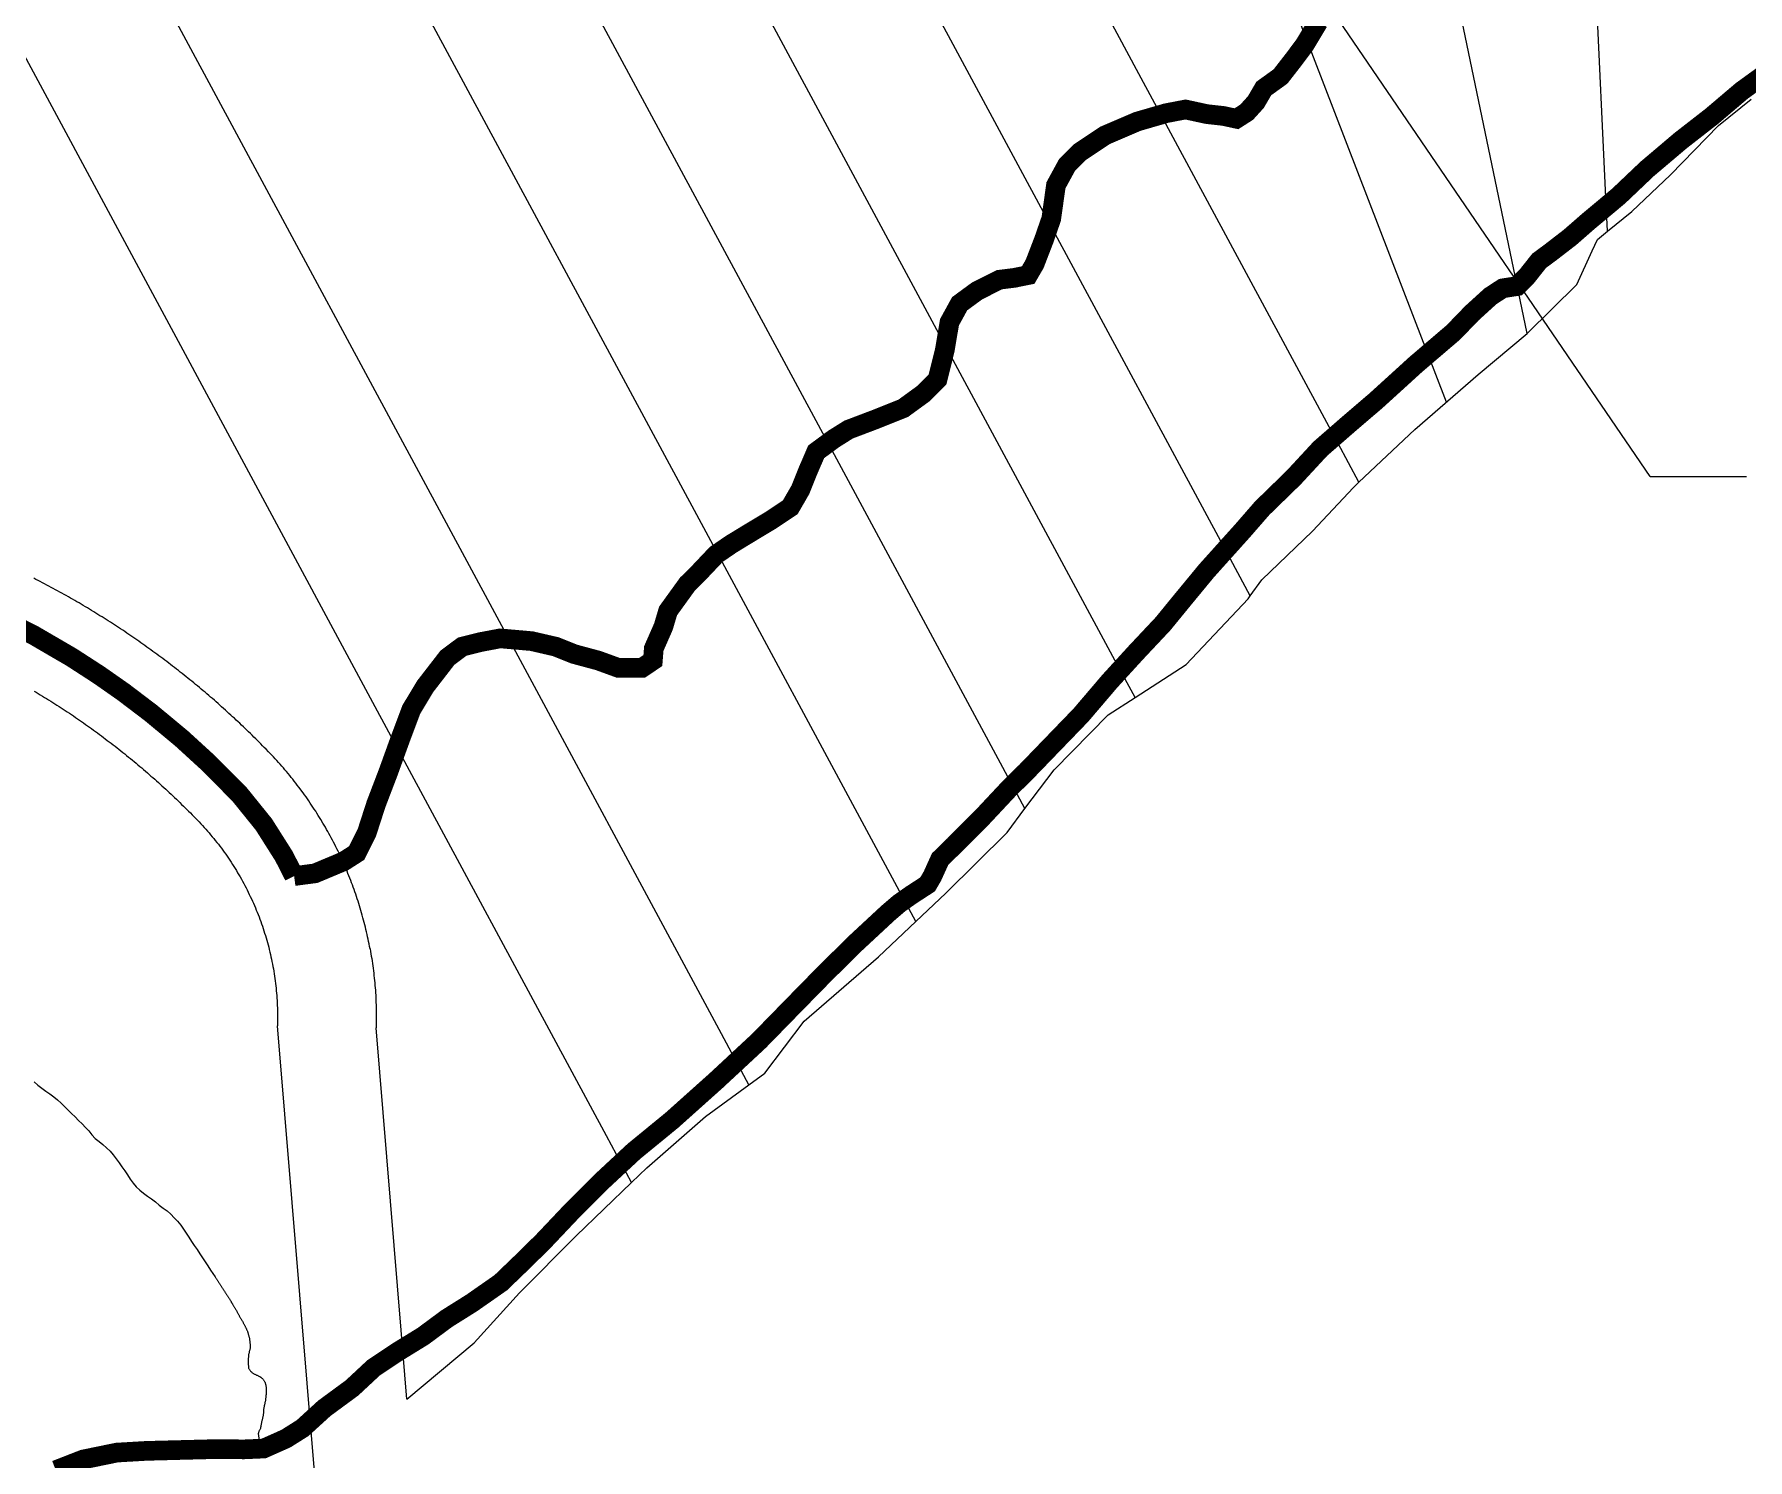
# Model space of a CAD drawing. Header units: millimetres. Extents: x 1745962 to 1749233, y 4525379 to 4529927.
# Drawn here: x 1748609.7 to 1748958.7, y 4527357 to 4527647.4 of the extents above; entities that cross this region are included whole.
import ezdxf

# ---------------------------------------------------------------- set-up
doc = ezdxf.new("R2010")
doc.units = ezdxf.units.MM
doc.header["$LTSCALE"] = 10
doc.header["$MEASUREMENT"] = 0
for name, color, linetype in [('AROLL_LOTS', 8, 'Continuous'), ('WATER', 5, 'Continuous'), ('ZONING_STANDARDS', 140, 'Continuous'), ('ZONING_ZONES', 140, 'Continuous')]:
    doc.layers.add(name, color=color, linetype=linetype)

msp = doc.modelspace()

# ---------------------------------------------------------------- linework, layer by layer
at = {"layer": 'AROLL_LOTS'}
for p, q in [((1748897.32, 4527572.44), (1748823.01, 4527765.3)), ((1748834.7, 4527639.28), (1748779.17, 4527742.32)), ((1748816.69, 4527608.48), (1748752.93, 4527726.8)), ((1748795.93, 4527582.75), (1748726.82, 4527711.03)), ((1748929.73, 4527615.57), (1748925.65, 4527703.71)), ((1748771.71, 4527563.45), (1748700.42, 4527695.78)), ((1748911.33, 4527598.16), (1748892.64, 4527687.73)), ((1748744.63, 4527549.47), (1748673.73, 4527681.07)), ((1748703.49, 4527529.49), (1748633.17, 4527660.04)), ((1748678.7, 4527511.23), (1748605.74, 4527646.67)), ((1748875.25, 4527564), (1748834.7, 4527639.28)), ((1748930.11, 4527607.22), (1748929.73, 4527615.57)), ((1748852.34, 4527542.31), (1748816.69, 4527608.48)), ((1748913.78, 4527586.43), (1748911.33, 4527598.16)), ((1748829.41, 4527520.6), (1748795.93, 4527582.75)), ((1748806.49, 4527498.89), (1748771.71, 4527563.45)), ((1748879.51, 4527556.1), (1748875.25, 4527564)), ((1748783.57, 4527477.19), (1748744.63, 4527549.47)), ((1748857.38, 4527532.96), (1748852.34, 4527542.31)), ((1748749.19, 4527444.65), (1748703.49, 4527529.49)), ((1748833.9, 4527512.28), (1748829.41, 4527520.6)), ((1748726.26, 4527422.94), (1748678.7, 4527511.23)), ((1748811.48, 4527489.63), (1748806.49, 4527498.89)), ((1748789.26, 4527466.62), (1748783.57, 4527477.19)), ((1748666.78, 4527354.59), (1748659.26, 4527445.37)), ((1748684.46, 4527383.36), (1748679.36, 4527444.94)), ((1748755.27, 4527433.37), (1748749.19, 4527444.65)), ((1748731.35, 4527413.49), (1748726.26, 4527422.94)), ((1748685.62, 4527369.35), (1748684.46, 4527383.36))]:
    msp.add_line(p, q, dxfattribs=at)
for points in [[(1748930.11, 4527607.22), (1748935.05, 4527611.25), (1748942.94, 4527618.75), (1748952.75, 4527628.79), (1748959.38, 4527634.1)], [(1748913.78, 4527586.43), (1748923.85, 4527596.4), (1748927.03, 4527603.27), (1748928.08, 4527605.56), (1748930.11, 4527607.22)], [(1748879.51, 4527556.1), (1748890.89, 4527566.85), (1748903.75, 4527578.04), (1748913.78, 4527586.43)], [(1748857.38, 4527532.96), (1748859.69, 4527536.22), (1748870.01, 4527546.11), (1748878.39, 4527555.03), (1748879.51, 4527556.1)], [(1748678.1, 4527461.05), (1748678.01, 4527461.56), (1748677.91, 4527462.05), (1748677.81, 4527462.55), (1748677.71, 4527463.04), (1748677.6, 4527463.52), (1748677.5, 4527464.01), (1748677.38, 4527464.5), (1748677.27, 4527464.99), (1748677.16, 4527465.47), (1748677.04, 4527465.96), (1748676.91, 4527466.44), (1748676.78, 4527466.93), (1748676.65, 4527467.41), (1748676.52, 4527467.89), (1748676.38, 4527468.37), (1748676.25, 4527468.85), (1748676.11, 4527469.34), (1748675.96, 4527469.81), (1748675.81, 4527470.28), (1748675.66, 4527470.76), (1748675.5, 4527471.24), (1748675.35, 4527471.72), (1748675.19, 4527472.19), (1748675.02, 4527472.67), (1748674.86, 4527473.14), (1748674.69, 4527473.61), (1748674.52, 4527474.07), (1748674.34, 4527474.54), (1748674.16, 4527475.01), (1748673.98, 4527475.47), (1748673.8, 4527475.94), (1748673.61, 4527476.4), (1748673.42, 4527476.86), (1748673.23, 4527477.33), (1748673.03, 4527477.79), (1748672.83, 4527478.25), (1748672.63, 4527478.7), (1748672.42, 4527479.16), (1748672.22, 4527479.61), (1748672, 4527480.06), (1748671.8, 4527480.52), (1748671.58, 4527480.97), (1748671.36, 4527481.42), (1748671.14, 4527481.86), (1748670.91, 4527482.31), (1748670.68, 4527482.76), (1748670.45, 4527483.2), (1748670.21, 4527483.65), (1748669.98, 4527484.08), (1748669.74, 4527484.53), (1748669.5, 4527484.96), (1748669.25, 4527485.4), (1748669.01, 4527485.83), (1748668.76, 4527486.27), (1748668.5, 4527486.69), (1748668.08, 4527487.4), (1748667.82, 4527487.83), (1748667.56, 4527488.25), (1748667.29, 4527488.67), (1748667.03, 4527489.1), (1748666.75, 4527489.52), (1748666.48, 4527489.94), (1748666.2, 4527490.35), (1748665.92, 4527490.76), (1748665.64, 4527491.18), (1748665.35, 4527491.59), (1748665.07, 4527492), (1748664.78, 4527492.4), (1748664.48, 4527492.81), (1748664.19, 4527493.21), (1748663.89, 4527493.62), (1748663.59, 4527494.02), (1748663.29, 4527494.42), (1748662.98, 4527494.81), (1748662.67, 4527495.2), (1748662.36, 4527495.59), (1748662.05, 4527495.98), (1748661.74, 4527496.37), (1748661.42, 4527496.76), (1748661.1, 4527497.15), (1748660.77, 4527497.52), (1748660.45, 4527497.9), (1748660.12, 4527498.28), (1748659.79, 4527498.65), (1748659.46, 4527499.03), (1748659.13, 4527499.4), (1748658.78, 4527499.77), (1748658.45, 4527500.14), (1748658.11, 4527500.5), (1748657.76, 4527500.86), (1748657.41, 4527501.22), (1748656.92, 4527501.73), (1748656.57, 4527502.09), (1748656.22, 4527502.44), (1748655.87, 4527502.8), (1748655.52, 4527503.15), (1748655.17, 4527503.51), (1748654.81, 4527503.86), (1748654.46, 4527504.21), (1748654.09, 4527504.57), (1748653.74, 4527504.91), (1748653.38, 4527505.26), (1748653.03, 4527505.61), (1748652.66, 4527505.96), (1748652.3, 4527506.3), (1748651.93, 4527506.65), (1748651.57, 4527507), (1748651.21, 4527507.33), (1748650.85, 4527507.67), (1748650.47, 4527508.02), (1748650.11, 4527508.35), (1748649.74, 4527508.69), (1748649.37, 4527509.03), (1748649.01, 4527509.36), (1748648.63, 4527509.7), (1748648.26, 4527510.03), (1748647.88, 4527510.37), (1748647.52, 4527510.7), (1748647.14, 4527511.03), (1748646.77, 4527511.37), (1748646.39, 4527511.69), (1748646.01, 4527512.02), (1748645.63, 4527512.35), (1748645.25, 4527512.68), (1748644.88, 4527513), (1748644.5, 4527513.32), (1748644.12, 4527513.64), (1748643.72, 4527513.97), (1748643.34, 4527514.29), (1748642.96, 4527514.61), (1748642.58, 4527514.93), (1748642.2, 4527515.25), (1748641.8, 4527515.56), (1748641.42, 4527515.88), (1748641.02, 4527516.19), (1748640.64, 4527516.5), (1748640.24, 4527516.82), (1748639.86, 4527517.12), (1748639.46, 4527517.44), (1748639.07, 4527517.75), (1748638.68, 4527518.06), (1748638.28, 4527518.36), (1748637.89, 4527518.67), (1748637.49, 4527518.97), (1748637.09, 4527519.27), (1748636.69, 4527519.57), (1748636.29, 4527519.88), (1748635.89, 4527520.18), (1748635.5, 4527520.48), (1748635.09, 4527520.77), (1748634.69, 4527521.08), (1748634.28, 4527521.37), (1748633.88, 4527521.66), (1748633.47, 4527521.96), (1748633.07, 4527522.25), (1748632.67, 4527522.54), (1748632.26, 4527522.83), (1748631.85, 4527523.12), (1748631.44, 4527523.41), (1748631.03, 4527523.7), (1748630.62, 4527523.98), (1748630.21, 4527524.27), (1748629.8, 4527524.55), (1748629.38, 4527524.83), (1748628.98, 4527525.11), (1748628.56, 4527525.39), (1748628.14, 4527525.67), (1748627.73, 4527525.95), (1748627.31, 4527526.22), (1748626.89, 4527526.5), (1748626.48, 4527526.78), (1748626.06, 4527527.04), (1748625.64, 4527527.32), (1748625.21, 4527527.59), (1748624.79, 4527527.85), (1748624.37, 4527528.13), (1748623.95, 4527528.4), (1748623.52, 4527528.66), (1748623.1, 4527528.92), (1748622.68, 4527529.19), (1748622.25, 4527529.45), (1748621.83, 4527529.72), (1748621.4, 4527529.98), (1748620.97, 4527530.23), (1748620.54, 4527530.49), (1748620.12, 4527530.74), (1748619.68, 4527531), (1748619.25, 4527531.26), (1748618.83, 4527531.51), (1748618.39, 4527531.76), (1748617.96, 4527532.01), (1748617.52, 4527532.26), (1748617.09, 4527532.51), (1748616.66, 4527532.76), (1748616.22, 4527533), (1748615.79, 4527533.25), (1748615.35, 4527533.49), (1748614.91, 4527533.73), (1748614.47, 4527533.97), (1748614.03, 4527534.21), (1748613.59, 4527534.45), (1748613.16, 4527534.69), (1748612.71, 4527534.92), (1748612.27, 4527535.16), (1748611.83, 4527535.4), (1748611.38, 4527535.63), (1748610.94, 4527535.86), (1748610.5, 4527536.08), (1748610.06, 4527536.31), (1748609.61, 4527536.55)], [(1748833.9, 4527512.28), (1748844.32, 4527519.01), (1748856.95, 4527532.36), (1748857.38, 4527532.96)], [(1748609.67, 4527513.58), (1748610.09, 4527513.32), (1748610.53, 4527513.07), (1748610.95, 4527512.81), (1748611.38, 4527512.54), (1748611.8, 4527512.29), (1748612.23, 4527512.03), (1748612.65, 4527511.76), (1748613.07, 4527511.49), (1748613.5, 4527511.22), (1748613.92, 4527510.96), (1748614.34, 4527510.69), (1748614.76, 4527510.42), (1748615.19, 4527510.15), (1748615.6, 4527509.87), (1748616.02, 4527509.59), (1748616.44, 4527509.32), (1748616.86, 4527509.04), (1748617.27, 4527508.77), (1748617.68, 4527508.49), (1748618.09, 4527508.21), (1748618.51, 4527507.92), (1748618.92, 4527507.64), (1748619.33, 4527507.35), (1748619.74, 4527507.07), (1748620.15, 4527506.78), (1748620.55, 4527506.49), (1748620.97, 4527506.2), (1748621.37, 4527505.91), (1748621.78, 4527505.62), (1748622.18, 4527505.32), (1748622.58, 4527505.03), (1748622.98, 4527504.73), (1748623.39, 4527504.44), (1748623.79, 4527504.13), (1748624.19, 4527503.83), (1748624.59, 4527503.53), (1748624.99, 4527503.23), (1748625.39, 4527502.93), (1748625.78, 4527502.63), (1748626.18, 4527502.31), (1748626.57, 4527502.01), (1748626.96, 4527501.7), (1748627.36, 4527501.39), (1748627.75, 4527501.08), (1748628.14, 4527500.76), (1748628.52, 4527500.46), (1748628.92, 4527500.13), (1748629.3, 4527499.83), (1748629.69, 4527499.51), (1748630.08, 4527499.19), (1748630.46, 4527498.87), (1748630.84, 4527498.54), (1748631.22, 4527498.22), (1748631.6, 4527497.9), (1748631.99, 4527497.58), (1748632.37, 4527497.25), (1748632.75, 4527496.92), (1748633.13, 4527496.6), (1748633.49, 4527496.26), (1748633.87, 4527495.94), (1748634.24, 4527495.61), (1748634.62, 4527495.27), (1748634.99, 4527494.94), (1748635.37, 4527494.6), (1748635.73, 4527494.27), (1748636.1, 4527493.94), (1748636.48, 4527493.59), (1748636.84, 4527493.25), (1748637.21, 4527492.91), (1748637.57, 4527492.57), (1748637.94, 4527492.22), (1748638.3, 4527491.88), (1748638.66, 4527491.54), (1748639.02, 4527491.19), (1748639.38, 4527490.84), (1748639.73, 4527490.49), (1748640.1, 4527490.14), (1748640.45, 4527489.8), (1748640.81, 4527489.44), (1748641.16, 4527489.09), (1748641.51, 4527488.74), (1748641.86, 4527488.38), (1748642.21, 4527488.03), (1748642.56, 4527487.67), (1748642.95, 4527487.26)], [(1748811.48, 4527489.63), (1748817.4, 4527497.52), (1748828.45, 4527508.75), (1748833.9, 4527512.28)], [(1748789.26, 4527466.62), (1748795.38, 4527472.43), (1748807.85, 4527484.78), (1748811.48, 4527489.63)], [(1748642.95, 4527487.26), (1748643.3, 4527486.9), (1748643.65, 4527486.54), (1748643.99, 4527486.18), (1748644.32, 4527485.8), (1748644.66, 4527485.44), (1748644.99, 4527485.06), (1748645.31, 4527484.68), (1748645.64, 4527484.29), (1748645.96, 4527483.91), (1748646.27, 4527483.53), (1748646.59, 4527483.14), (1748646.9, 4527482.75), (1748647.21, 4527482.35), (1748647.51, 4527481.95), (1748647.82, 4527481.55), (1748648.11, 4527481.15), (1748648.41, 4527480.75), (1748648.7, 4527480.34), (1748648.98, 4527479.94), (1748649.26, 4527479.52), (1748649.54, 4527479.1), (1748649.82, 4527478.69), (1748650.09, 4527478.27), (1748650.36, 4527477.84), (1748650.62, 4527477.43), (1748650.88, 4527477), (1748651.14, 4527476.57), (1748651.39, 4527476.14), (1748651.64, 4527475.71), (1748651.89, 4527475.27), (1748652.14, 4527474.83), (1748652.37, 4527474.39), (1748652.61, 4527473.95), (1748652.84, 4527473.5), (1748653.07, 4527473.07), (1748653.29, 4527472.62), (1748653.51, 4527472.16), (1748653.72, 4527471.71), (1748653.94, 4527471.26), (1748654.14, 4527470.8), (1748654.35, 4527470.35), (1748654.55, 4527469.89), (1748654.74, 4527469.43), (1748654.93, 4527468.97), (1748655.13, 4527468.51), (1748655.31, 4527468.05), (1748655.49, 4527467.57), (1748655.67, 4527467.11), (1748655.83, 4527466.64), (1748656, 4527466.16), (1748656.17, 4527465.69), (1748656.32, 4527465.22), (1748656.48, 4527464.75), (1748656.64, 4527464.27), (1748656.78, 4527463.79), (1748656.93, 4527463.31), (1748657.06, 4527462.83), (1748657.19, 4527462.35), (1748657.33, 4527461.87), (1748657.46, 4527461.39), (1748657.58, 4527460.9), (1748657.69, 4527460.41), (1748657.81, 4527459.93), (1748657.92, 4527459.44), (1748658.02, 4527458.95), (1748658.12, 4527458.46), (1748658.22, 4527457.97), (1748658.32, 4527457.48), (1748658.41, 4527456.99), (1748658.48, 4527456.49), (1748658.57, 4527456), (1748658.65, 4527455.51), (1748658.71, 4527455.01), (1748658.78, 4527454.52), (1748658.85, 4527454.02), (1748658.9, 4527453.53), (1748658.96, 4527453.03), (1748659.01, 4527452.53), (1748659.06, 4527452.03), (1748659.1, 4527451.53), (1748659.14, 4527451.03), (1748659.17, 4527450.53), (1748659.2, 4527450.03), (1748659.22, 4527449.53), (1748659.24, 4527449.03), (1748659.26, 4527448.54), (1748659.27, 4527448.04), (1748659.27, 4527447.54), (1748659.28, 4527447.04), (1748659.28, 4527446.54), (1748659.27, 4527446.04), (1748659.26, 4527445.37)], [(1748755.27, 4527433.37), (1748758.48, 4527435.72), (1748766.51, 4527446.31), (1748781.68, 4527459.4), (1748789.26, 4527466.62)], [(1748678.1, 4527461.05), (1748678.19, 4527460.55), (1748678.27, 4527460.07), (1748678.35, 4527459.57), (1748678.44, 4527459.07), (1748678.51, 4527458.59), (1748678.58, 4527458.09), (1748678.65, 4527457.59), (1748678.72, 4527457.1), (1748678.78, 4527456.6), (1748678.85, 4527456.11), (1748678.9, 4527455.61), (1748678.96, 4527455.11), (1748679, 4527454.62), (1748679.06, 4527454.12), (1748679.1, 4527453.62), (1748679.13, 4527453.12), (1748679.18, 4527452.62), (1748679.21, 4527452.12), (1748679.25, 4527451.63), (1748679.27, 4527451.13), (1748679.29, 4527450.63), (1748679.31, 4527450.13), (1748679.34, 4527449.63), (1748679.35, 4527449.13), (1748679.36, 4527448.63), (1748679.37, 4527448.12), (1748679.38, 4527447.63), (1748679.38, 4527447.13), (1748679.38, 4527446.62), (1748679.38, 4527446.13), (1748679.37, 4527445.63), (1748679.36, 4527444.94)], [(1748731.35, 4527413.49), (1748734.45, 4527416.48), (1748746.42, 4527426.89), (1748755.27, 4527433.37)], [(1748685.62, 4527369.35), (1748699.31, 4527380.79), (1748708.51, 4527391.02), (1748720.1, 4527402.61), (1748731.35, 4527413.49)]]:
    msp.add_lwpolyline(points, dxfattribs=at)
at = {"layer": 'WATER'}
for points in [[(1748900.5, 4527588.44), (1748901.18, 4527589.17), (1748901.87, 4527589.89), (1748902.57, 4527590.6), (1748903.3, 4527591.29), (1748904.04, 4527591.97), (1748904.77, 4527592.65), (1748905.53, 4527593.31), (1748906.28, 4527593.97), (1748907.06, 4527594.57), (1748907.89, 4527595.14), (1748908.77, 4527595.6), (1748909.76, 4527595.75), (1748910.75, 4527595.89), (1748911.73, 4527596.06), (1748912.65, 4527596.43), (1748913.3, 4527597.18), (1748913.72, 4527598.08), (1748914.22, 4527598.95), (1748914.87, 4527599.72), (1748915.53, 4527600.46), (1748916.2, 4527601.21), (1748916.89, 4527601.93), (1748917.69, 4527602.53), (1748918.58, 4527602.97), (1748919.5, 4527603.39), (1748920.37, 4527603.87), (1748921.09, 4527604.56), (1748921.78, 4527605.29), (1748922.49, 4527605.99), (1748923.22, 4527606.66), (1748923.99, 4527607.3), (1748924.76, 4527607.94), (1748925.51, 4527608.61), (1748926.26, 4527609.28), (1748926.99, 4527609.95), (1748927.73, 4527610.64), (1748928.47, 4527611.31), (1748929.22, 4527611.95), (1748930, 4527612.59), (1748930.78, 4527613.2), (1748931.59, 4527613.8), (1748932.39, 4527614.4), (1748933.15, 4527615.05), (1748933.89, 4527615.73), (1748934.6, 4527616.44), (1748935.31, 4527617.13), (1748936.05, 4527617.81), (1748936.76, 4527618.5), (1748937.48, 4527619.2), (1748938.19, 4527619.91), (1748938.89, 4527620.62), (1748939.61, 4527621.32), (1748940.36, 4527621.98), (1748941.12, 4527622.62), (1748941.91, 4527623.24), (1748942.7, 4527623.86), (1748943.48, 4527624.48), (1748944.26, 4527625.1), (1748945.05, 4527625.72), (1748945.84, 4527626.34), (1748946.61, 4527626.97), (1748947.39, 4527627.6), (1748948.16, 4527628.23), (1748948.96, 4527628.84), (1748949.74, 4527629.46), (1748950.54, 4527630.06), (1748951.36, 4527630.63), (1748952.15, 4527631.25), (1748952.91, 4527631.89), (1748953.67, 4527632.55), (1748954.43, 4527633.2), (1748955.19, 4527633.86), (1748955.93, 4527634.5), (1748956.69, 4527635.16), (1748957.46, 4527635.81), (1748958.24, 4527636.44), (1748959.03, 4527637.04)], [(1748808.94, 4527494.37), (1748809.66, 4527495.06), (1748810.37, 4527495.76), (1748811.07, 4527496.47), (1748811.78, 4527497.19), (1748812.47, 4527497.91), (1748813.15, 4527498.64), (1748813.82, 4527499.39), (1748814.49, 4527500.12), (1748815.18, 4527500.85), (1748815.9, 4527501.54), (1748816.61, 4527502.24), (1748817.33, 4527502.95), (1748818.05, 4527503.64), (1748818.78, 4527504.32), (1748819.5, 4527505.02), (1748820.22, 4527505.7), (1748820.94, 4527506.4), (1748821.59, 4527507.17), (1748822.23, 4527507.93), (1748822.88, 4527508.68), (1748823.53, 4527509.44), (1748824.2, 4527510.19), (1748824.9, 4527510.91), (1748825.58, 4527511.64), (1748826.24, 4527512.39), (1748826.88, 4527513.16), (1748827.48, 4527513.96), (1748828.07, 4527514.76), (1748828.72, 4527515.53), (1748829.37, 4527516.29), (1748830.06, 4527517.02), (1748830.75, 4527517.73), (1748831.46, 4527518.45), (1748832.14, 4527519.18), (1748832.8, 4527519.93), (1748833.46, 4527520.68), (1748834.11, 4527521.43), (1748834.82, 4527522.13), (1748835.52, 4527522.86), (1748836.19, 4527523.6), (1748836.87, 4527524.34), (1748837.54, 4527525.07), (1748838.22, 4527525.8), (1748838.91, 4527526.53), (1748839.59, 4527527.26), (1748840.23, 4527528.03), (1748840.86, 4527528.8), (1748841.49, 4527529.58), (1748842.12, 4527530.36), (1748842.75, 4527531.14), (1748843.39, 4527531.91), (1748844.01, 4527532.68), (1748844.65, 4527533.46), (1748845.3, 4527534.22), (1748845.96, 4527534.97), (1748846.6, 4527535.73), (1748847.23, 4527536.51), (1748847.85, 4527537.3), (1748848.48, 4527538.08), (1748849.12, 4527538.85), (1748849.77, 4527539.6), (1748850.45, 4527540.34), (1748851.15, 4527541.05), (1748851.84, 4527541.77), (1748852.53, 4527542.5), (1748853.21, 4527543.23), (1748853.86, 4527543.99), (1748854.52, 4527544.74), (1748855.19, 4527545.5), (1748855.83, 4527546.26), (1748856.48, 4527547.02), (1748857.14, 4527547.76), (1748857.8, 4527548.52), (1748858.44, 4527549.29), (1748859.1, 4527550.04), (1748859.77, 4527550.79), (1748860.47, 4527551.49), (1748861.17, 4527552.22), (1748861.85, 4527552.93), (1748862.54, 4527553.65), (1748863.27, 4527554.35), (1748864, 4527555.03), (1748864.74, 4527555.7), (1748865.48, 4527556.37), (1748866.21, 4527557.06), (1748866.92, 4527557.76), (1748867.63, 4527558.47), (1748868.32, 4527559.2), (1748868.99, 4527559.93), (1748869.66, 4527560.68), (1748870.3, 4527561.44), (1748870.95, 4527562.2), (1748871.64, 4527562.93), (1748872.35, 4527563.63), (1748873.08, 4527564.32), (1748873.82, 4527564.99), (1748874.57, 4527565.64), (1748875.34, 4527566.29), (1748876.12, 4527566.92), (1748876.91, 4527567.54), (1748877.67, 4527568.18), (1748878.43, 4527568.83), (1748879.2, 4527569.46), (1748879.99, 4527570.08), (1748880.76, 4527570.72), (1748881.52, 4527571.36), (1748882.26, 4527572.03), (1748882.99, 4527572.73), (1748883.71, 4527573.41), (1748884.45, 4527574.08), (1748885.21, 4527574.74), (1748885.97, 4527575.39), (1748886.71, 4527576.06), (1748887.45, 4527576.73), (1748888.19, 4527577.4), (1748888.93, 4527578.09), (1748889.66, 4527578.76), (1748890.4, 4527579.43), (1748891.12, 4527580.13), (1748891.83, 4527580.83), (1748892.57, 4527581.51), (1748893.31, 4527582.18), (1748894.06, 4527582.84), (1748894.82, 4527583.49), (1748895.58, 4527584.14), (1748896.36, 4527584.76), (1748897.16, 4527585.37), (1748897.95, 4527585.99), (1748898.72, 4527586.62), (1748899.45, 4527587.31), (1748900.5, 4527588.44)], [(1748729.56, 4527418.18), (1748730.26, 4527418.61), (1748731.06, 4527419.22), (1748731.85, 4527419.82), (1748732.63, 4527420.44), (1748733.39, 4527421.09), (1748734.16, 4527421.73), (1748734.93, 4527422.38), (1748735.71, 4527423), (1748736.49, 4527423.62), (1748737.26, 4527424.26), (1748738.04, 4527424.89), (1748738.81, 4527425.52), (1748739.59, 4527426.16), (1748740.37, 4527426.79), (1748741.12, 4527427.43), (1748741.88, 4527428.1), (1748742.6, 4527428.78), (1748743.33, 4527429.46), (1748744.08, 4527430.14), (1748744.83, 4527430.79), (1748745.59, 4527431.45), (1748746.3, 4527432.14), (1748747.04, 4527432.82), (1748747.78, 4527433.49), (1748748.53, 4527434.16), (1748749.29, 4527434.8), (1748750.05, 4527435.45), (1748750.79, 4527436.11), (1748751.55, 4527436.78), (1748752.29, 4527437.44), (1748753.05, 4527438.11), (1748753.79, 4527438.76), (1748754.52, 4527439.45), (1748755.23, 4527440.15), (1748755.92, 4527440.88), (1748756.62, 4527441.59), (1748757.31, 4527442.32), (1748757.99, 4527443.05), (1748758.68, 4527443.77), (1748759.36, 4527444.51), (1748760.05, 4527445.23), (1748760.76, 4527445.94), (1748761.47, 4527446.63), (1748762.18, 4527447.35), (1748762.87, 4527448.06), (1748763.58, 4527448.77), (1748764.29, 4527449.47), (1748765, 4527450.18), (1748765.7, 4527450.89), (1748766.41, 4527451.6), (1748767.12, 4527452.3), (1748767.83, 4527453.01), (1748768.52, 4527453.73), (1748769.21, 4527454.46), (1748769.89, 4527455.19), (1748770.59, 4527455.9), (1748771.3, 4527456.6), (1748772.01, 4527457.32), (1748772.72, 4527458.02), (1748773.42, 4527458.73), (1748774.12, 4527459.44), (1748774.83, 4527460.15), (1748775.55, 4527460.84), (1748776.27, 4527461.54), (1748777, 4527462.23), (1748777.74, 4527462.9), (1748778.48, 4527463.57), (1748779.21, 4527464.25), (1748779.94, 4527464.94), (1748780.67, 4527465.62), (1748781.38, 4527466.31), (1748782.11, 4527467.01), (1748782.85, 4527467.68), (1748783.59, 4527468.35), (1748784.35, 4527469), (1748785.1, 4527469.65), (1748785.87, 4527470.3), (1748786.65, 4527470.92), (1748787.45, 4527471.52), (1748788.31, 4527472.02), (1748789.19, 4527472.5), (1748790.07, 4527472.98), (1748790.88, 4527473.56), (1748791.66, 4527474.2), (1748792.37, 4527474.9), (1748792.62, 4527475.85), (1748792.7, 4527476.85), (1748792.99, 4527477.79), (1748793.52, 4527478.64), (1748794.21, 4527479.35), (1748794.93, 4527480.04), (1748795.64, 4527480.74), (1748796.36, 4527481.45), (1748797.08, 4527482.15), (1748797.8, 4527482.85), (1748798.5, 4527483.55), (1748799.21, 4527484.25), (1748799.94, 4527484.95), (1748800.64, 4527485.65), (1748801.33, 4527486.38), (1748802.03, 4527487.08), (1748802.73, 4527487.81), (1748803.42, 4527488.52), (1748804.12, 4527489.24), (1748804.81, 4527489.96), (1748805.5, 4527490.7), (1748806.16, 4527491.43), (1748806.81, 4527492.19), (1748807.48, 4527492.94), (1748808.19, 4527493.64), (1748808.94, 4527494.37)], [(1748609.69, 4527433.95), (1748610.46, 4527433.32), (1748611.25, 4527432.7), (1748612.05, 4527432.1), (1748612.86, 4527431.51), (1748613.67, 4527430.92), (1748614.46, 4527430.32), (1748615.19, 4527429.62), (1748615.9, 4527428.92), (1748616.61, 4527428.22), (1748617.32, 4527427.52), (1748618.03, 4527426.81), (1748618.74, 4527426.1), (1748619.45, 4527425.4), (1748620.15, 4527424.69), (1748620.86, 4527423.99), (1748621.44, 4527423.17), (1748622.14, 4527422.45), (1748622.92, 4527421.83), (1748623.7, 4527421.21), (1748624.43, 4527420.53), (1748625.16, 4527419.85), (1748625.8, 4527419.07), (1748626.41, 4527418.29), (1748627.01, 4527417.49), (1748627.58, 4527416.67), (1748628.14, 4527415.83), (1748628.7, 4527415.01), (1748629.26, 4527414.18), (1748629.84, 4527413.36), (1748630.49, 4527412.61), (1748631.22, 4527411.93), (1748631.98, 4527411.27), (1748632.77, 4527410.66), (1748633.6, 4527410.11), (1748634.41, 4527409.51), (1748635.17, 4527408.86), (1748635.97, 4527408.26), (1748636.77, 4527407.67), (1748637.53, 4527407.01), (1748638.23, 4527406.3), (1748638.9, 4527405.56), (1748639.55, 4527404.8), (1748640.12, 4527403.99), (1748640.67, 4527403.15), (1748641.21, 4527402.31), (1748641.75, 4527401.46), (1748642.3, 4527400.63), (1748642.86, 4527399.8), (1748643.41, 4527398.97), (1748643.95, 4527398.13), (1748644.5, 4527397.29), (1748645.06, 4527396.46), (1748645.63, 4527395.64), (1748646.54, 4527394.24)], [(1748703.17, 4527391.83), (1748703.97, 4527392.43), (1748704.74, 4527393.07), (1748705.47, 4527393.76), (1748706.19, 4527394.45), (1748706.92, 4527395.13), (1748707.64, 4527395.82), (1748708.37, 4527396.5), (1748709.06, 4527397.23), (1748709.73, 4527397.96), (1748710.43, 4527398.68), (1748711.15, 4527399.38), (1748711.9, 4527400.05), (1748712.62, 4527400.73), (1748713.33, 4527401.43), (1748714.05, 4527402.13), (1748714.78, 4527402.82), (1748715.51, 4527403.5), (1748716.22, 4527404.2), (1748716.91, 4527404.93), (1748717.58, 4527405.66), (1748718.2, 4527406.45), (1748718.84, 4527407.22), (1748719.51, 4527407.96), (1748720.21, 4527408.68), (1748720.95, 4527409.35), (1748721.67, 4527410.05), (1748722.37, 4527410.75), (1748723.08, 4527411.46), (1748723.77, 4527412.18), (1748724.47, 4527412.89), (1748725.17, 4527413.61), (1748725.86, 4527414.34), (1748726.56, 4527415.05), (1748727.25, 4527415.77), (1748727.94, 4527416.5), (1748728.63, 4527417.21), (1748729.56, 4527418.18)], [(1748618.74, 4527356.73), (1748619.69, 4527357.05), (1748620.65, 4527357.34), (1748621.61, 4527357.6), (1748622.58, 4527357.89), (1748623.54, 4527358.13), (1748624.53, 4527358.24), (1748625.53, 4527358.32), (1748626.52, 4527358.45), (1748627.51, 4527358.56), (1748628.51, 4527358.64), (1748629.5, 4527358.8), (1748630.49, 4527358.82), (1748631.49, 4527358.81), (1748632.49, 4527358.8), (1748633.49, 4527358.78), (1748634.49, 4527358.79), (1748635.5, 4527358.83), (1748636.49, 4527358.89), (1748637.49, 4527358.91), (1748638.49, 4527358.95), (1748639.49, 4527358.97), (1748640.49, 4527358.96), (1748641.49, 4527358.98), (1748642.49, 4527358.99), (1748643.49, 4527358.98), (1748644.49, 4527359.01), (1748645.49, 4527359.07), (1748646.48, 4527359.16), (1748647.48, 4527359.27), (1748648.48, 4527359.31), (1748649.47, 4527359.21), (1748650.47, 4527359.16), (1748651.47, 4527359.13), (1748652.47, 4527359.11), (1748653.46, 4527358.99), (1748654.46, 4527358.99), (1748655.46, 4527359.06), (1748655.76, 4527359.12), (1748656.43, 4527359.28), (1748657.37, 4527359.6), (1748658.31, 4527359.96), (1748659.21, 4527360.4), (1748660.11, 4527360.83), (1748660.99, 4527361.31), (1748661.87, 4527361.8), (1748662.73, 4527362.31), (1748663.57, 4527362.83), (1748664.37, 4527363.44), (1748665.09, 4527364.13), (1748665.8, 4527364.84), (1748666.52, 4527365.53), (1748667.25, 4527366.2), (1748668.02, 4527366.85), (1748668.8, 4527367.48), (1748669.6, 4527368.08), (1748670.41, 4527368.65), (1748671.25, 4527369.21), (1748672.07, 4527369.77), (1748672.88, 4527370.36), (1748673.68, 4527370.97), (1748674.44, 4527371.63), (1748675.19, 4527372.28), (1748675.91, 4527372.97), (1748676.61, 4527373.68), (1748677.32, 4527374.38), (1748678.07, 4527375.06), (1748678.82, 4527375.71), (1748679.6, 4527376.35), (1748680.39, 4527376.96), (1748681.2, 4527377.54), (1748682.06, 4527378.04), (1748682.94, 4527378.54), (1748683.8, 4527379.03), (1748684.68, 4527379.52), (1748685.54, 4527380.02), (1748686.41, 4527380.51), (1748687.27, 4527381.02), (1748688.11, 4527381.57), (1748688.91, 4527382.17), (1748689.72, 4527382.75), (1748690.55, 4527383.31), (1748691.36, 4527383.89), (1748692.17, 4527384.49), (1748692.95, 4527385.11), (1748693.73, 4527385.74), (1748694.56, 4527386.29), (1748695.4, 4527386.82), (1748696.25, 4527387.35), (1748697.1, 4527387.89), (1748697.96, 4527388.4), (1748698.81, 4527388.93), (1748699.66, 4527389.46), (1748700.5, 4527389.99), (1748701.34, 4527390.53), (1748702.16, 4527391.11), (1748703.17, 4527391.83)], [(1748646.54, 4527394.24), (1748646.6, 4527394.13), (1748646.67, 4527394.04), (1748646.74, 4527393.93), (1748646.81, 4527393.83), (1748646.88, 4527393.72), (1748646.95, 4527393.62), (1748647.02, 4527393.51), (1748647.08, 4527393.41), (1748647.16, 4527393.3), (1748647.23, 4527393.19), (1748647.29, 4527393.09), (1748647.36, 4527392.99), (1748647.42, 4527392.88), (1748647.5, 4527392.78), (1748647.57, 4527392.67), (1748647.63, 4527392.57), (1748647.7, 4527392.46), (1748647.76, 4527392.36), (1748647.84, 4527392.25), (1748647.9, 4527392.15), (1748647.97, 4527392.04), (1748648.03, 4527391.93), (1748648.1, 4527391.82), (1748648.16, 4527391.72), (1748648.23, 4527391.61), (1748648.3, 4527391.51), (1748648.37, 4527391.41), (1748648.43, 4527391.3), (1748648.5, 4527391.2), (1748648.57, 4527391.09), (1748648.64, 4527390.99), (1748648.71, 4527390.89), (1748648.78, 4527390.78), (1748648.85, 4527390.68), (1748648.92, 4527390.58), (1748648.99, 4527390.47), (1748649.06, 4527390.36), (1748649.12, 4527390.26), (1748649.19, 4527390.15), (1748649.26, 4527390.05), (1748649.33, 4527389.95), (1748649.39, 4527389.84), (1748649.46, 4527389.74), (1748649.52, 4527389.62), (1748649.59, 4527389.52), (1748649.66, 4527389.41), (1748649.73, 4527389.31), (1748649.79, 4527389.21), (1748649.85, 4527389.09), (1748649.92, 4527388.99), (1748649.98, 4527388.88), (1748650.06, 4527388.78), (1748650.11, 4527388.66), (1748650.18, 4527388.56), (1748650.25, 4527388.46), (1748650.31, 4527388.34), (1748650.37, 4527388.24), (1748650.44, 4527388.13), (1748650.5, 4527388.02), (1748650.56, 4527387.92), (1748650.63, 4527387.81), (1748650.69, 4527387.7), (1748650.76, 4527387.6), (1748650.82, 4527387.48), (1748650.88, 4527387.38), (1748650.94, 4527387.27), (1748651, 4527387.16), (1748651.06, 4527387.05), (1748651.12, 4527386.94), (1748651.18, 4527386.84), (1748651.24, 4527386.72), (1748651.3, 4527386.61), (1748651.36, 4527386.5), (1748651.42, 4527386.4), (1748651.48, 4527386.28), (1748651.54, 4527386.17), (1748651.6, 4527386.07), (1748651.67, 4527385.95), (1748651.73, 4527385.85), (1748651.79, 4527385.74), (1748651.85, 4527385.63), (1748651.91, 4527385.52), (1748651.97, 4527385.42), (1748652.04, 4527385.3), (1748652.11, 4527385.2), (1748652.17, 4527385.09), (1748652.23, 4527384.98), (1748652.29, 4527384.87), (1748652.35, 4527384.77), (1748652.41, 4527384.65), (1748652.47, 4527384.54), (1748652.53, 4527384.43), (1748652.59, 4527384.32), (1748652.64, 4527384.21), (1748652.7, 4527384.09), (1748652.75, 4527383.98), (1748652.8, 4527383.87), (1748652.86, 4527383.76), (1748652.91, 4527383.65), (1748652.97, 4527383.54), (1748653.02, 4527383.42), (1748653.07, 4527383.31), (1748653.12, 4527383.19), (1748653.15, 4527383.07), (1748653.19, 4527382.96), (1748653.22, 4527382.83), (1748653.26, 4527382.71), (1748653.3, 4527382.59), (1748653.33, 4527382.47), (1748653.37, 4527382.36), (1748653.4, 4527382.23), (1748653.44, 4527382.11), (1748653.48, 4527381.99), (1748653.5, 4527381.87), (1748653.53, 4527381.75), (1748653.54, 4527381.62), (1748653.56, 4527381.5), (1748653.57, 4527381.38), (1748653.59, 4527381.25), (1748653.61, 4527381.13), (1748653.62, 4527381), (1748653.63, 4527380.88), (1748653.65, 4527380.75), (1748653.66, 4527380.63), (1748653.67, 4527380.5), (1748653.69, 4527380.38), (1748653.69, 4527380.26), (1748653.71, 4527380.14), (1748653.71, 4527380.01), (1748653.71, 4527379.88), (1748653.71, 4527379.76), (1748653.67, 4527379.64), (1748653.63, 4527379.52), (1748653.6, 4527379.39), (1748653.57, 4527379.28), (1748653.54, 4527379.15), (1748653.51, 4527379.03), (1748653.49, 4527378.92), (1748653.46, 4527378.79), (1748653.43, 4527378.67), (1748653.4, 4527378.54), (1748653.37, 4527378.43), (1748653.34, 4527378.3), (1748653.33, 4527378.18), (1748653.32, 4527378.06), (1748653.32, 4527377.93), (1748653.32, 4527377.81), (1748653.31, 4527377.68), (1748653.3, 4527377.56), (1748653.31, 4527377.43), (1748653.3, 4527377.31), (1748653.3, 4527377.18), (1748653.31, 4527377.06), (1748653.3, 4527376.93), (1748653.3, 4527376.81), (1748653.3, 4527376.68), (1748653.31, 4527376.55), (1748653.31, 4527376.43), (1748653.31, 4527376.31), (1748653.32, 4527376.18), (1748653.33, 4527376.05), (1748653.33, 4527375.93), (1748653.35, 4527375.81), (1748653.37, 4527375.68), (1748653.42, 4527375.57), (1748653.47, 4527375.46), (1748653.54, 4527375.35), (1748653.6, 4527375.25), (1748653.69, 4527375.15), (1748653.76, 4527375.05), (1748653.85, 4527374.95), (1748653.94, 4527374.87), (1748654.03, 4527374.79), (1748654.13, 4527374.72), (1748654.23, 4527374.64), (1748654.34, 4527374.58), (1748654.44, 4527374.51), (1748654.56, 4527374.46), (1748654.67, 4527374.4), (1748654.78, 4527374.35), (1748654.9, 4527374.3), (1748655.01, 4527374.24), (1748655.13, 4527374.2), (1748655.24, 4527374.14), (1748655.35, 4527374.09), (1748655.47, 4527374.03), (1748655.57, 4527373.97), (1748655.68, 4527373.92), (1748655.8, 4527373.85), (1748655.9, 4527373.79), (1748655.99, 4527373.71), (1748656.08, 4527373.62), (1748656.17, 4527373.54), (1748656.26, 4527373.45), (1748656.34, 4527373.35), (1748656.43, 4527373.26), (1748656.5, 4527373.15), (1748656.57, 4527373.05), (1748656.64, 4527372.94), (1748656.7, 4527372.83), (1748656.73, 4527372.71), (1748656.77, 4527372.59), (1748656.8, 4527372.47), (1748656.83, 4527372.35), (1748656.85, 4527372.23), (1748656.88, 4527372.1), (1748656.9, 4527371.98), (1748656.93, 4527371.86), (1748656.94, 4527371.74), (1748656.94, 4527371.61), (1748656.96, 4527371.48), (1748656.96, 4527371.37), (1748656.97, 4527371.24), (1748656.97, 4527371.11), (1748656.98, 4527370.98), (1748656.97, 4527370.86), (1748656.97, 4527370.74), (1748656.96, 4527370.61), (1748656.94, 4527370.49), (1748656.93, 4527370.36), (1748656.92, 4527370.24), (1748656.91, 4527370.12), (1748656.89, 4527369.99), (1748656.88, 4527369.86), (1748656.87, 4527369.74), (1748656.86, 4527369.62), (1748656.84, 4527369.5), (1748656.83, 4527369.36), (1748656.82, 4527369.24), (1748656.8, 4527369.12), (1748656.78, 4527369), (1748656.75, 4527368.88), (1748656.73, 4527368.76), (1748656.7, 4527368.63), (1748656.67, 4527368.51), (1748656.65, 4527368.38), (1748656.63, 4527368.27), (1748656.6, 4527368.14), (1748656.57, 4527368.02), (1748656.56, 4527367.9), (1748656.53, 4527367.77), (1748656.5, 4527367.66), (1748656.48, 4527367.53), (1748656.46, 4527367.41), (1748656.43, 4527367.28), (1748656.41, 4527367.16), (1748656.4, 4527367.04), (1748656.41, 4527366.91), (1748656.39, 4527366.79), (1748656.38, 4527366.66), (1748656.37, 4527366.53), (1748656.37, 4527366.41), (1748656.36, 4527366.29), (1748656.34, 4527366.17), (1748656.32, 4527366.04), (1748656.31, 4527365.92), (1748656.28, 4527365.8), (1748656.25, 4527365.67), (1748656.23, 4527365.55), (1748656.2, 4527365.43), (1748656.17, 4527365.31), (1748656.14, 4527365.18), (1748656.12, 4527365.06), (1748656.09, 4527364.94), (1748656.05, 4527364.82), (1748656.02, 4527364.69), (1748656, 4527364.58), (1748655.97, 4527364.45), (1748655.93, 4527364.34), (1748655.91, 4527364.22), (1748655.9, 4527364.08), (1748655.89, 4527363.96), (1748655.87, 4527363.84), (1748655.84, 4527363.71), (1748655.82, 4527363.6), (1748655.8, 4527363.48), (1748655.77, 4527363.35), (1748655.73, 4527363.24), (1748655.66, 4527363.12), (1748655.6, 4527363.01), (1748655.54, 4527362.91), (1748655.47, 4527362.8), (1748655.43, 4527362.69), (1748655.39, 4527362.57), (1748655.38, 4527362.44), (1748655.34, 4527362.32), (1748655.34, 4527362.2), (1748655.37, 4527362.08), (1748655.37, 4527361.95), (1748655.38, 4527361.83), (1748655.4, 4527361.71), (1748655.42, 4527361.58), (1748655.43, 4527361.45), (1748655.45, 4527361.33), (1748655.43, 4527361.21), (1748655.4, 4527361.09), (1748655.41, 4527360.97), (1748655.43, 4527360.84), (1748655.49, 4527360.73), (1748655.52, 4527360.61), (1748655.54, 4527360.49), (1748655.57, 4527360.36), (1748655.58, 4527360.24), (1748655.61, 4527360.12), (1748655.62, 4527359.99), (1748655.64, 4527359.87), (1748655.66, 4527359.75), (1748655.68, 4527359.63), (1748655.7, 4527359.5), (1748655.72, 4527359.37), (1748655.74, 4527359.25), (1748655.76, 4527359.12)]]:
    msp.add_lwpolyline(points, dxfattribs=at)
at = {"layer": 'ZONING_STANDARDS'}
msp.add_line((1748938.8, 4527557.26), (1748958.43, 4527557.26), dxfattribs=at)
at = {"layer": 'ZONING_STANDARDS', "linetype": 'Continuous'}
msp.add_lwpolyline([(1748938.8, 4527557.26), (1748773.34, 4527799.86)], dxfattribs=at)
at = {"layer": 'ZONING_ZONES', "const_width": 4}
for points in [[(1748491.44, 4527687.45), (1748501.16, 4527667.19), (1748539.13, 4527596.36), (1748551.88, 4527576.28), (1748557.94, 4527567.22), (1748563.82, 4527558.94), (1748569.92, 4527551.88), (1748573.41, 4527548.35), (1748578.39, 4527543.88), (1748583.62, 4527539.74), (1748591.47, 4527534.49), (1748599.21, 4527530.23), (1748609.53, 4527524.99), (1748617.29, 4527520.47), (1748622.82, 4527516.89), (1748627.88, 4527513.35), (1748633.49, 4527509.09), (1748639.7, 4527503.93), (1748645.2, 4527498.9), (1748651.55, 4527492.49), (1748656.47, 4527486.4), (1748660.57, 4527479.93), (1748662.64, 4527475.88), (1748662.64, 4527475.88)], [(1748614.1, 4527354.87), (1748619.69, 4527357.05), (1748626.52, 4527358.45), (1748632.49, 4527358.8), (1748646.48, 4527359.16), (1748652.47, 4527359.11), (1748656.43, 4527359.28), (1748660.99, 4527361.31), (1748664.37, 4527363.44), (1748668.8, 4527367.48), (1748674.44, 4527371.63), (1748678.82, 4527375.71), (1748683.8, 4527379.03), (1748688.91, 4527382.17), (1748693.73, 4527385.74), (1748698.81, 4527388.93), (1748704.74, 4527393.07), (1748709.06, 4527397.23), (1748713.33, 4527401.43), (1748719.51, 4527407.96), (1748725.17, 4527413.61), (1748731.85, 4527419.82), (1748739.59, 4527426.16), (1748748.53, 4527434.16), (1748757.31, 4527442.32), (1748764.29, 4527449.47), (1748770.59, 4527455.9), (1748777, 4527462.23), (1748783.59, 4527468.35), (1748785.87, 4527470.3), (1748788.31, 4527472.02), (1748791.66, 4527474.2), (1748792.62, 4527475.85), (1748794.21, 4527479.35), (1748797.08, 4527482.15), (1748802.73, 4527487.81), (1748808.19, 4527493.64), (1748811.78, 4527497.19), (1748822.88, 4527508.68), (1748828.72, 4527515.53), (1748834.11, 4527521.43), (1748839.59, 4527527.26), (1748843.39, 4527531.91), (1748848.48, 4527538.08), (1748851.15, 4527541.05), (1748855.83, 4527546.26), (1748859.77, 4527550.79), (1748866.21, 4527557.06), (1748871.64, 4527562.93), (1748877.67, 4527568.18), (1748882.99, 4527572.73), (1748891.12, 4527580.13), (1748898.72, 4527586.62), (1748902.57, 4527590.6), (1748906.28, 4527593.97), (1748908.77, 4527595.6), (1748911.73, 4527596.06), (1748913.72, 4527598.08), (1748916.2, 4527601.21), (1748918.58, 4527602.97), (1748922.49, 4527605.99), (1748926.26, 4527609.28), (1748932.39, 4527614.4), (1748938.19, 4527619.91), (1748945.05, 4527625.72), (1748951.36, 4527630.63), (1748957.46, 4527635.81), (1748973.65, 4527647.55)], [(1748871.25, 4527649.87), (1748868.42, 4527645.16), (1748866.16, 4527642.14), (1748863.52, 4527638.75), (1748860.12, 4527636.3), (1748858.51, 4527633.54), (1748856.62, 4527631.46), (1748854.55, 4527630.14), (1748851.91, 4527630.71), (1748848.51, 4527631.09), (1748844.18, 4527632.03), (1748840.22, 4527631.27), (1748834.38, 4527629.58), (1748827.78, 4527626.75), (1748822.69, 4527623.36), (1748820.05, 4527620.72), (1748817.79, 4527616.58), (1748816.84, 4527609.79), (1748815.34, 4527605.46), (1748813.45, 4527600.56), (1748812.13, 4527598.3), (1748809.3, 4527597.73), (1748806.29, 4527597.36), (1748801.76, 4527595.09), (1748798.18, 4527592.46), (1748796.11, 4527588.69), (1748795.16, 4527583.03), (1748793.66, 4527577), (1748790.83, 4527574.18), (1748786.68, 4527571.16), (1748781.02, 4527568.9), (1748775.56, 4527566.83), (1748772.54, 4527564.94), (1748768.96, 4527562.3), (1748767.26, 4527558.35), (1748765.75, 4527554.58), (1748763.68, 4527551), (1748759.72, 4527548.36), (1748755.01, 4527545.53), (1748751.62, 4527543.46), (1748748.6, 4527541.39), (1748745.39, 4527538), (1748742.75, 4527535.36), (1748738.8, 4527529.89), (1748737.85, 4527526.69), (1748735.89, 4527522.23), (1748735.7, 4527519.78), (1748733.44, 4527518.27), (1748728.73, 4527518.27), (1748724.58, 4527519.78), (1748719.68, 4527521.1), (1748715.91, 4527522.61), (1748711.01, 4527523.74), (1748704.6, 4527524.3), (1748700.64, 4527523.55), (1748696.87, 4527522.61), (1748693.85, 4527520.35), (1748689.33, 4527514.5), (1748686.5, 4527509.79), (1748684.24, 4527503.76), (1748681.79, 4527496.98), (1748679.34, 4527490.57), (1748677.45, 4527484.73), (1748675.38, 4527480.58), (1748672.74, 4527478.89), (1748666.89, 4527476.44), (1748662.64, 4527475.88)]]:
    msp.add_lwpolyline(points, dxfattribs=at)

doc.saveas('drawing.dxf')
